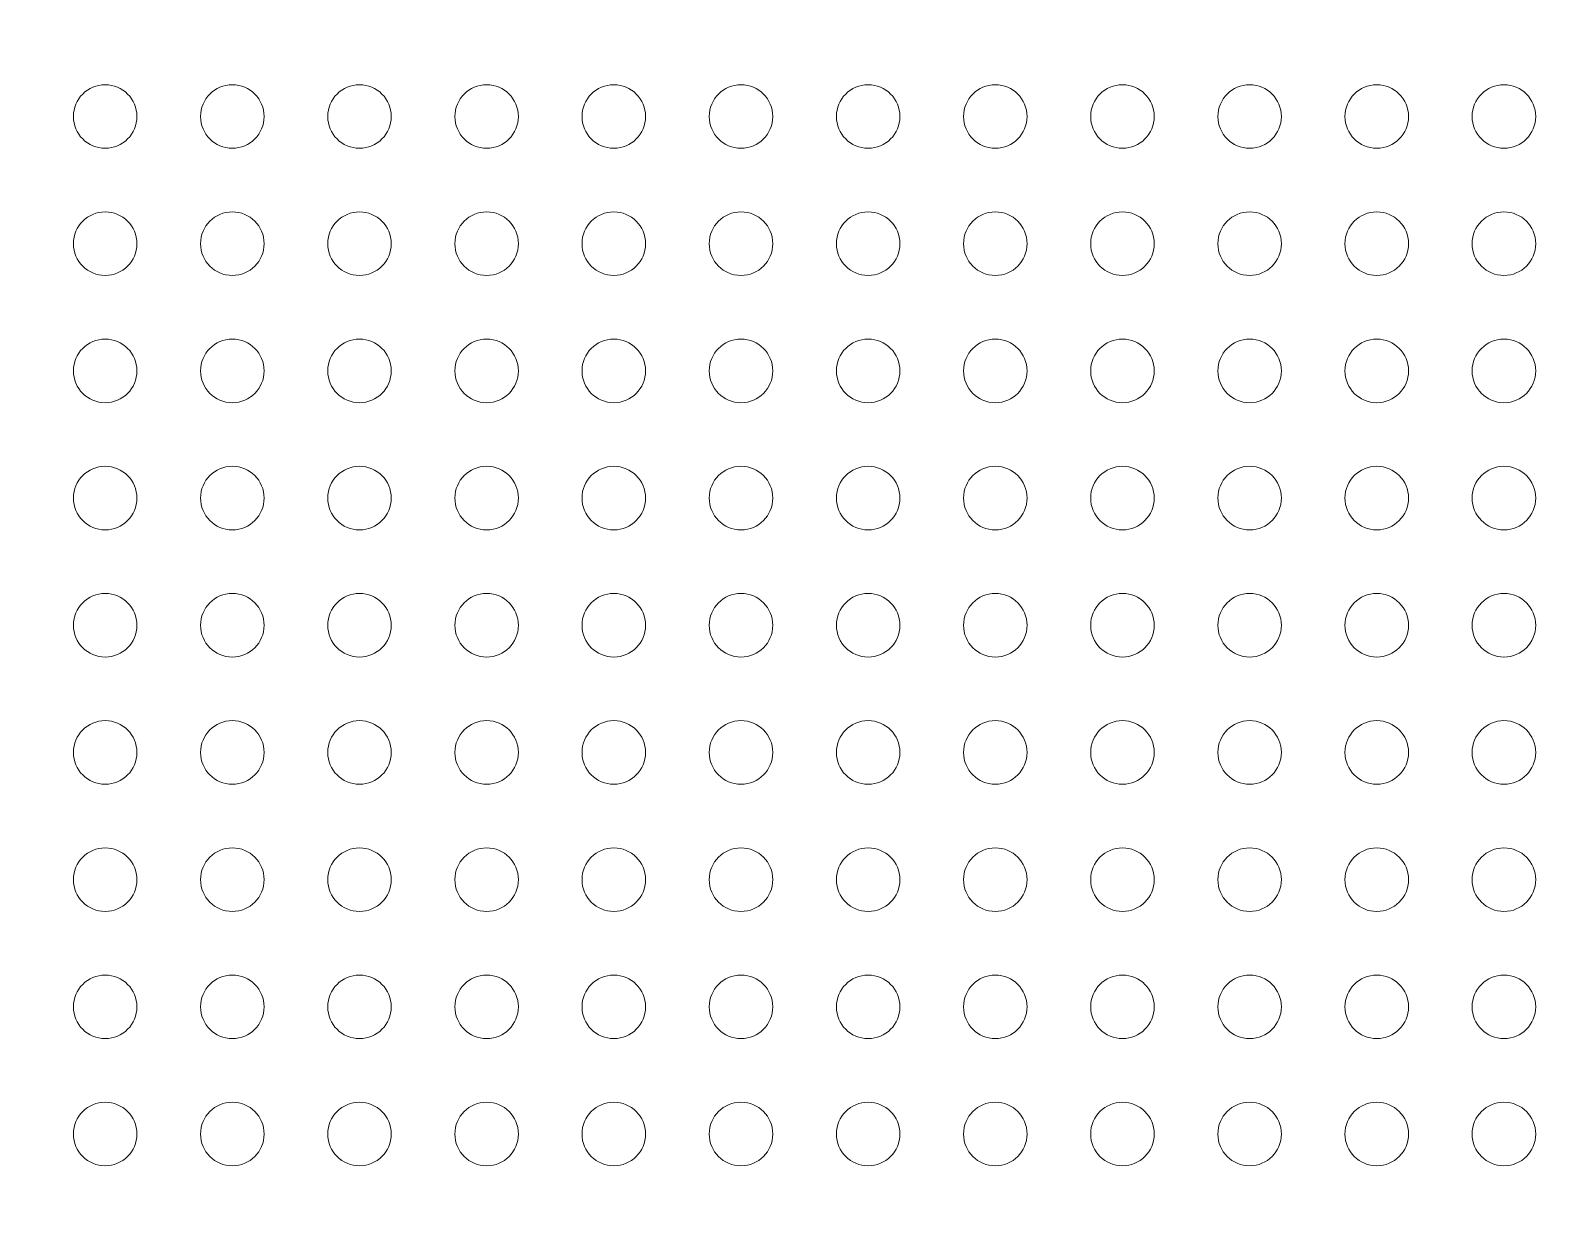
# Model space of a CAD drawing. Header units: millimetres. Extents: x -53.6 to 42.1, y -42.3 to 19.5.
# Drawn here: x -20.45 to -8.46, y -32.7 to -23.46 of the extents above; entities that cross this region are included whole.
import ezdxf

# ---------------------------------------------------------------- set-up
doc = ezdxf.new("R2010")
doc.units = ezdxf.units.MM
doc.header["$MEASUREMENT"] = 0
doc.layers.add('BG_OUTLINE', color=7, linetype='Continuous')
doc.layers.add('PIN_TOP', color=7, linetype='Continuous')

msp = doc.modelspace()

# ---------------------------------------------------------------- linework, layer by layer
at = {"layer": 'BG_OUTLINE', "color": 3, "lineweight": 9}
msp.add_open_spline([(-35.58, -42.2737), (-35.58, -42.2737), (-35.58, 2.7261), (-35.58, 2.7261), (-35.58, 2.7261), (-35.58, 2.7261), (19.4199, 2.7261), (19.4199, 2.7261), (19.4199, 2.7261), (19.4199, 2.7261), (19.4199, -42.2737), (19.4199, -42.2737), (19.4199, -42.2737), (19.4199, -42.2737), (-35.58, -42.2737), (-35.58, -42.2737)], degree=3, knots=[0, 0, 0, 0, 0.25, 0.25, 0.25, 0.25, 0.5, 0.5, 0.5, 0.5, 0.75, 0.75, 0.75, 0.75, 1, 1, 1, 1], dxfattribs=at)
at = {"layer": 'PIN_TOP', "lineweight": 9}
for points in [[(-19.6117, -24.1396), (-19.6117, -24.0015), (-19.7236, -23.8896), (-19.8616, -23.8896), (-19.8616, -23.8896), (-19.9997, -23.8896), (-20.1116, -24.0015), (-20.1116, -24.1395), (-20.1116, -24.1395), (-20.1116, -24.2776), (-19.9997, -24.3895), (-19.8617, -24.3895), (-19.8617, -24.3895), (-19.7236, -24.3895), (-19.6117, -24.2776), (-19.6117, -24.1396)], [(-18.6117, -24.1396), (-18.6117, -24.0015), (-18.7236, -23.8896), (-18.8616, -23.8896), (-18.8616, -23.8896), (-18.9997, -23.8896), (-19.1116, -24.0015), (-19.1116, -24.1395), (-19.1116, -24.1395), (-19.1116, -24.2776), (-18.9997, -24.3895), (-18.8617, -24.3895), (-18.8617, -24.3895), (-18.7236, -24.3895), (-18.6117, -24.2776), (-18.6117, -24.1396)], [(-17.6117, -24.1396), (-17.6117, -24.0015), (-17.7236, -23.8896), (-17.8616, -23.8896), (-17.8616, -23.8896), (-17.9997, -23.8896), (-18.1116, -24.0015), (-18.1116, -24.1395), (-18.1116, -24.1395), (-18.1116, -24.2776), (-17.9997, -24.3895), (-17.8617, -24.3895), (-17.8617, -24.3895), (-17.7236, -24.3895), (-17.6117, -24.2776), (-17.6117, -24.1396)], [(-16.6117, -24.1396), (-16.6117, -24.0015), (-16.7236, -23.8896), (-16.8616, -23.8896), (-16.8616, -23.8896), (-16.9997, -23.8896), (-17.1116, -24.0015), (-17.1116, -24.1395), (-17.1116, -24.1395), (-17.1116, -24.2776), (-16.9997, -24.3895), (-16.8617, -24.3895), (-16.8617, -24.3895), (-16.7236, -24.3895), (-16.6117, -24.2776), (-16.6117, -24.1396)], [(-15.6117, -24.1396), (-15.6117, -24.0015), (-15.7236, -23.8896), (-15.8616, -23.8896), (-15.8616, -23.8896), (-15.9997, -23.8896), (-16.1116, -24.0015), (-16.1116, -24.1395), (-16.1116, -24.1395), (-16.1116, -24.2776), (-15.9997, -24.3895), (-15.8617, -24.3895), (-15.8617, -24.3895), (-15.7236, -24.3895), (-15.6117, -24.2776), (-15.6117, -24.1396)], [(-14.6115, -24.1396), (-14.6115, -24.0015), (-14.7234, -23.8896), (-14.8614, -23.8896), (-14.8614, -23.8896), (-14.9995, -23.8896), (-15.1114, -24.0015), (-15.1114, -24.1395), (-15.1114, -24.1395), (-15.1114, -24.2776), (-14.9995, -24.3895), (-14.8615, -24.3895), (-14.8615, -24.3895), (-14.7234, -24.3895), (-14.6115, -24.2776), (-14.6115, -24.1396)], [(-13.6115, -24.1396), (-13.6115, -24.0015), (-13.7234, -23.8896), (-13.8614, -23.8896), (-13.8614, -23.8896), (-13.9995, -23.8896), (-14.1114, -24.0015), (-14.1114, -24.1395), (-14.1114, -24.1395), (-14.1114, -24.2776), (-13.9995, -24.3895), (-13.8615, -24.3895), (-13.8615, -24.3895), (-13.7234, -24.3895), (-13.6115, -24.2776), (-13.6115, -24.1396)], [(-12.6115, -24.1396), (-12.6115, -24.0015), (-12.7234, -23.8896), (-12.8614, -23.8896), (-12.8614, -23.8896), (-12.9995, -23.8896), (-13.1114, -24.0015), (-13.1114, -24.1395), (-13.1114, -24.1395), (-13.1114, -24.2776), (-12.9995, -24.3895), (-12.8615, -24.3895), (-12.8615, -24.3895), (-12.7234, -24.3895), (-12.6115, -24.2776), (-12.6115, -24.1396)], [(-11.6115, -24.1396), (-11.6115, -24.0015), (-11.7234, -23.8896), (-11.8614, -23.8896), (-11.8614, -23.8896), (-11.9995, -23.8896), (-12.1114, -24.0015), (-12.1114, -24.1395), (-12.1114, -24.1395), (-12.1114, -24.2776), (-11.9995, -24.3895), (-11.8615, -24.3895), (-11.8615, -24.3895), (-11.7234, -24.3895), (-11.6115, -24.2776), (-11.6115, -24.1396)], [(-10.6115, -24.1396), (-10.6115, -24.0015), (-10.7234, -23.8896), (-10.8614, -23.8896), (-10.8614, -23.8896), (-10.9995, -23.8896), (-11.1114, -24.0015), (-11.1114, -24.1395), (-11.1114, -24.1395), (-11.1114, -24.2776), (-10.9995, -24.3895), (-10.8615, -24.3895), (-10.8615, -24.3895), (-10.7234, -24.3895), (-10.6115, -24.2776), (-10.6115, -24.1396)], [(-9.6115, -24.1396), (-9.6115, -24.0015), (-9.7234, -23.8896), (-9.8614, -23.8896), (-9.8614, -23.8896), (-9.9995, -23.8896), (-10.1114, -24.0015), (-10.1114, -24.1395), (-10.1114, -24.1395), (-10.1114, -24.2776), (-9.9995, -24.3895), (-9.8615, -24.3895), (-9.8615, -24.3895), (-9.7234, -24.3895), (-9.6115, -24.2776), (-9.6115, -24.1396)], [(-8.6115, -24.1396), (-8.6115, -24.0015), (-8.7234, -23.8896), (-8.8614, -23.8896), (-8.8614, -23.8896), (-8.9995, -23.8896), (-9.1114, -24.0015), (-9.1114, -24.1395), (-9.1114, -24.1395), (-9.1114, -24.2776), (-8.9995, -24.3895), (-8.8615, -24.3895), (-8.8615, -24.3895), (-8.7234, -24.3895), (-8.6115, -24.2776), (-8.6115, -24.1396)], [(-19.6117, -25.1396), (-19.6117, -25.0015), (-19.7236, -24.8896), (-19.8616, -24.8896), (-19.8616, -24.8896), (-19.9997, -24.8896), (-20.1116, -25.0015), (-20.1116, -25.1395), (-20.1116, -25.1395), (-20.1116, -25.2776), (-19.9997, -25.3895), (-19.8617, -25.3895), (-19.8617, -25.3895), (-19.7236, -25.3895), (-19.6117, -25.2776), (-19.6117, -25.1396)], [(-18.6117, -25.1396), (-18.6117, -25.0015), (-18.7236, -24.8896), (-18.8616, -24.8896), (-18.8616, -24.8896), (-18.9997, -24.8896), (-19.1116, -25.0015), (-19.1116, -25.1395), (-19.1116, -25.1395), (-19.1116, -25.2776), (-18.9997, -25.3895), (-18.8617, -25.3895), (-18.8617, -25.3895), (-18.7236, -25.3895), (-18.6117, -25.2776), (-18.6117, -25.1396)], [(-17.6117, -25.1396), (-17.6117, -25.0015), (-17.7236, -24.8896), (-17.8616, -24.8896), (-17.8616, -24.8896), (-17.9997, -24.8896), (-18.1116, -25.0015), (-18.1116, -25.1395), (-18.1116, -25.1395), (-18.1116, -25.2776), (-17.9997, -25.3895), (-17.8617, -25.3895), (-17.8617, -25.3895), (-17.7236, -25.3895), (-17.6117, -25.2776), (-17.6117, -25.1396)], [(-16.6117, -25.1396), (-16.6117, -25.0015), (-16.7236, -24.8896), (-16.8616, -24.8896), (-16.8616, -24.8896), (-16.9997, -24.8896), (-17.1116, -25.0015), (-17.1116, -25.1395), (-17.1116, -25.1395), (-17.1116, -25.2776), (-16.9997, -25.3895), (-16.8617, -25.3895), (-16.8617, -25.3895), (-16.7236, -25.3895), (-16.6117, -25.2776), (-16.6117, -25.1396)], [(-15.6117, -25.1396), (-15.6117, -25.0015), (-15.7236, -24.8896), (-15.8616, -24.8896), (-15.8616, -24.8896), (-15.9997, -24.8896), (-16.1116, -25.0015), (-16.1116, -25.1395), (-16.1116, -25.1395), (-16.1116, -25.2776), (-15.9997, -25.3895), (-15.8617, -25.3895), (-15.8617, -25.3895), (-15.7236, -25.3895), (-15.6117, -25.2776), (-15.6117, -25.1396)], [(-14.6115, -25.1396), (-14.6115, -25.0015), (-14.7234, -24.8896), (-14.8614, -24.8896), (-14.8614, -24.8896), (-14.9995, -24.8896), (-15.1114, -25.0015), (-15.1114, -25.1395), (-15.1114, -25.1395), (-15.1114, -25.2776), (-14.9995, -25.3895), (-14.8615, -25.3895), (-14.8615, -25.3895), (-14.7234, -25.3895), (-14.6115, -25.2776), (-14.6115, -25.1396)], [(-13.6115, -25.1396), (-13.6115, -25.0015), (-13.7234, -24.8896), (-13.8614, -24.8896), (-13.8614, -24.8896), (-13.9995, -24.8896), (-14.1114, -25.0015), (-14.1114, -25.1395), (-14.1114, -25.1395), (-14.1114, -25.2776), (-13.9995, -25.3895), (-13.8615, -25.3895), (-13.8615, -25.3895), (-13.7234, -25.3895), (-13.6115, -25.2776), (-13.6115, -25.1396)], [(-12.6115, -25.1396), (-12.6115, -25.0015), (-12.7234, -24.8896), (-12.8614, -24.8896), (-12.8614, -24.8896), (-12.9995, -24.8896), (-13.1114, -25.0015), (-13.1114, -25.1395), (-13.1114, -25.1395), (-13.1114, -25.2776), (-12.9995, -25.3895), (-12.8615, -25.3895), (-12.8615, -25.3895), (-12.7234, -25.3895), (-12.6115, -25.2776), (-12.6115, -25.1396)], [(-11.6115, -25.1396), (-11.6115, -25.0015), (-11.7234, -24.8896), (-11.8614, -24.8896), (-11.8614, -24.8896), (-11.9995, -24.8896), (-12.1114, -25.0015), (-12.1114, -25.1395), (-12.1114, -25.1395), (-12.1114, -25.2776), (-11.9995, -25.3895), (-11.8615, -25.3895), (-11.8615, -25.3895), (-11.7234, -25.3895), (-11.6115, -25.2776), (-11.6115, -25.1396)], [(-10.6115, -25.1396), (-10.6115, -25.0015), (-10.7234, -24.8896), (-10.8614, -24.8896), (-10.8614, -24.8896), (-10.9995, -24.8896), (-11.1114, -25.0015), (-11.1114, -25.1395), (-11.1114, -25.1395), (-11.1114, -25.2776), (-10.9995, -25.3895), (-10.8615, -25.3895), (-10.8615, -25.3895), (-10.7234, -25.3895), (-10.6115, -25.2776), (-10.6115, -25.1396)], [(-9.6115, -25.1396), (-9.6115, -25.0015), (-9.7234, -24.8896), (-9.8614, -24.8896), (-9.8614, -24.8896), (-9.9995, -24.8896), (-10.1114, -25.0015), (-10.1114, -25.1395), (-10.1114, -25.1395), (-10.1114, -25.2776), (-9.9995, -25.3895), (-9.8615, -25.3895), (-9.8615, -25.3895), (-9.7234, -25.3895), (-9.6115, -25.2776), (-9.6115, -25.1396)], [(-8.6115, -25.1396), (-8.6115, -25.0015), (-8.7234, -24.8896), (-8.8614, -24.8896), (-8.8614, -24.8896), (-8.9995, -24.8896), (-9.1114, -25.0015), (-9.1114, -25.1395), (-9.1114, -25.1395), (-9.1114, -25.2776), (-8.9995, -25.3895), (-8.8615, -25.3895), (-8.8615, -25.3895), (-8.7234, -25.3895), (-8.6115, -25.2776), (-8.6115, -25.1396)], [(-19.6117, -26.1396), (-19.6117, -26.0015), (-19.7236, -25.8896), (-19.8616, -25.8896), (-19.8616, -25.8896), (-19.9997, -25.8896), (-20.1116, -26.0015), (-20.1116, -26.1395), (-20.1116, -26.1395), (-20.1116, -26.2776), (-19.9997, -26.3895), (-19.8617, -26.3895), (-19.8617, -26.3895), (-19.7236, -26.3895), (-19.6117, -26.2776), (-19.6117, -26.1396)], [(-18.6117, -26.1396), (-18.6117, -26.0015), (-18.7236, -25.8896), (-18.8616, -25.8896), (-18.8616, -25.8896), (-18.9997, -25.8896), (-19.1116, -26.0015), (-19.1116, -26.1395), (-19.1116, -26.1395), (-19.1116, -26.2776), (-18.9997, -26.3895), (-18.8617, -26.3895), (-18.8617, -26.3895), (-18.7236, -26.3895), (-18.6117, -26.2776), (-18.6117, -26.1396)], [(-17.6117, -26.1396), (-17.6117, -26.0015), (-17.7236, -25.8896), (-17.8616, -25.8896), (-17.8616, -25.8896), (-17.9997, -25.8896), (-18.1116, -26.0015), (-18.1116, -26.1395), (-18.1116, -26.1395), (-18.1116, -26.2776), (-17.9997, -26.3895), (-17.8617, -26.3895), (-17.8617, -26.3895), (-17.7236, -26.3895), (-17.6117, -26.2776), (-17.6117, -26.1396)], [(-16.6117, -26.1396), (-16.6117, -26.0015), (-16.7236, -25.8896), (-16.8616, -25.8896), (-16.8616, -25.8896), (-16.9997, -25.8896), (-17.1116, -26.0015), (-17.1116, -26.1395), (-17.1116, -26.1395), (-17.1116, -26.2776), (-16.9997, -26.3895), (-16.8617, -26.3895), (-16.8617, -26.3895), (-16.7236, -26.3895), (-16.6117, -26.2776), (-16.6117, -26.1396)], [(-15.6117, -26.1396), (-15.6117, -26.0015), (-15.7236, -25.8896), (-15.8616, -25.8896), (-15.8616, -25.8896), (-15.9997, -25.8896), (-16.1116, -26.0015), (-16.1116, -26.1395), (-16.1116, -26.1395), (-16.1116, -26.2776), (-15.9997, -26.3895), (-15.8617, -26.3895), (-15.8617, -26.3895), (-15.7236, -26.3895), (-15.6117, -26.2776), (-15.6117, -26.1396)], [(-14.6115, -26.1396), (-14.6115, -26.0015), (-14.7234, -25.8896), (-14.8614, -25.8896), (-14.8614, -25.8896), (-14.9995, -25.8896), (-15.1114, -26.0015), (-15.1114, -26.1395), (-15.1114, -26.1395), (-15.1114, -26.2776), (-14.9995, -26.3895), (-14.8615, -26.3895), (-14.8615, -26.3895), (-14.7234, -26.3895), (-14.6115, -26.2776), (-14.6115, -26.1396)], [(-13.6115, -26.1396), (-13.6115, -26.0015), (-13.7234, -25.8896), (-13.8614, -25.8896), (-13.8614, -25.8896), (-13.9995, -25.8896), (-14.1114, -26.0015), (-14.1114, -26.1395), (-14.1114, -26.1395), (-14.1114, -26.2776), (-13.9995, -26.3895), (-13.8615, -26.3895), (-13.8615, -26.3895), (-13.7234, -26.3895), (-13.6115, -26.2776), (-13.6115, -26.1396)], [(-12.6115, -26.1396), (-12.6115, -26.0015), (-12.7234, -25.8896), (-12.8614, -25.8896), (-12.8614, -25.8896), (-12.9995, -25.8896), (-13.1114, -26.0015), (-13.1114, -26.1395), (-13.1114, -26.1395), (-13.1114, -26.2776), (-12.9995, -26.3895), (-12.8615, -26.3895), (-12.8615, -26.3895), (-12.7234, -26.3895), (-12.6115, -26.2776), (-12.6115, -26.1396)], [(-11.6115, -26.1396), (-11.6115, -26.0015), (-11.7234, -25.8896), (-11.8614, -25.8896), (-11.8614, -25.8896), (-11.9995, -25.8896), (-12.1114, -26.0015), (-12.1114, -26.1395), (-12.1114, -26.1395), (-12.1114, -26.2776), (-11.9995, -26.3895), (-11.8615, -26.3895), (-11.8615, -26.3895), (-11.7234, -26.3895), (-11.6115, -26.2776), (-11.6115, -26.1396)], [(-10.6115, -26.1396), (-10.6115, -26.0015), (-10.7234, -25.8896), (-10.8614, -25.8896), (-10.8614, -25.8896), (-10.9995, -25.8896), (-11.1114, -26.0015), (-11.1114, -26.1395), (-11.1114, -26.1395), (-11.1114, -26.2776), (-10.9995, -26.3895), (-10.8615, -26.3895), (-10.8615, -26.3895), (-10.7234, -26.3895), (-10.6115, -26.2776), (-10.6115, -26.1396)], [(-9.6115, -26.1396), (-9.6115, -26.0015), (-9.7234, -25.8896), (-9.8614, -25.8896), (-9.8614, -25.8896), (-9.9995, -25.8896), (-10.1114, -26.0015), (-10.1114, -26.1395), (-10.1114, -26.1395), (-10.1114, -26.2776), (-9.9995, -26.3895), (-9.8615, -26.3895), (-9.8615, -26.3895), (-9.7234, -26.3895), (-9.6115, -26.2776), (-9.6115, -26.1396)], [(-8.6115, -26.1396), (-8.6115, -26.0015), (-8.7234, -25.8896), (-8.8614, -25.8896), (-8.8614, -25.8896), (-8.9995, -25.8896), (-9.1114, -26.0015), (-9.1114, -26.1395), (-9.1114, -26.1395), (-9.1114, -26.2776), (-8.9995, -26.3895), (-8.8615, -26.3895), (-8.8615, -26.3895), (-8.7234, -26.3895), (-8.6115, -26.2776), (-8.6115, -26.1396)], [(-19.6117, -27.1396), (-19.6117, -27.0015), (-19.7236, -26.8896), (-19.8616, -26.8896), (-19.8616, -26.8896), (-19.9997, -26.8896), (-20.1116, -27.0015), (-20.1116, -27.1395), (-20.1116, -27.1395), (-20.1116, -27.2776), (-19.9997, -27.3895), (-19.8617, -27.3895), (-19.8617, -27.3895), (-19.7236, -27.3895), (-19.6117, -27.2776), (-19.6117, -27.1396)], [(-18.6117, -27.1396), (-18.6117, -27.0015), (-18.7236, -26.8896), (-18.8616, -26.8896), (-18.8616, -26.8896), (-18.9997, -26.8896), (-19.1116, -27.0015), (-19.1116, -27.1395), (-19.1116, -27.1395), (-19.1116, -27.2776), (-18.9997, -27.3895), (-18.8617, -27.3895), (-18.8617, -27.3895), (-18.7236, -27.3895), (-18.6117, -27.2776), (-18.6117, -27.1396)], [(-17.6117, -27.1396), (-17.6117, -27.0015), (-17.7236, -26.8896), (-17.8616, -26.8896), (-17.8616, -26.8896), (-17.9997, -26.8896), (-18.1116, -27.0015), (-18.1116, -27.1395), (-18.1116, -27.1395), (-18.1116, -27.2776), (-17.9997, -27.3895), (-17.8617, -27.3895), (-17.8617, -27.3895), (-17.7236, -27.3895), (-17.6117, -27.2776), (-17.6117, -27.1396)], [(-16.6117, -27.1396), (-16.6117, -27.0015), (-16.7236, -26.8896), (-16.8616, -26.8896), (-16.8616, -26.8896), (-16.9997, -26.8896), (-17.1116, -27.0015), (-17.1116, -27.1395), (-17.1116, -27.1395), (-17.1116, -27.2776), (-16.9997, -27.3895), (-16.8617, -27.3895), (-16.8617, -27.3895), (-16.7236, -27.3895), (-16.6117, -27.2776), (-16.6117, -27.1396)], [(-15.6117, -27.1396), (-15.6117, -27.0015), (-15.7236, -26.8896), (-15.8616, -26.8896), (-15.8616, -26.8896), (-15.9997, -26.8896), (-16.1116, -27.0015), (-16.1116, -27.1395), (-16.1116, -27.1395), (-16.1116, -27.2776), (-15.9997, -27.3895), (-15.8617, -27.3895), (-15.8617, -27.3895), (-15.7236, -27.3895), (-15.6117, -27.2776), (-15.6117, -27.1396)], [(-14.6115, -27.1396), (-14.6115, -27.0015), (-14.7234, -26.8896), (-14.8614, -26.8896), (-14.8614, -26.8896), (-14.9995, -26.8896), (-15.1114, -27.0015), (-15.1114, -27.1395), (-15.1114, -27.1395), (-15.1114, -27.2776), (-14.9995, -27.3895), (-14.8615, -27.3895), (-14.8615, -27.3895), (-14.7234, -27.3895), (-14.6115, -27.2776), (-14.6115, -27.1396)], [(-13.6115, -27.1396), (-13.6115, -27.0015), (-13.7234, -26.8896), (-13.8614, -26.8896), (-13.8614, -26.8896), (-13.9995, -26.8896), (-14.1114, -27.0015), (-14.1114, -27.1395), (-14.1114, -27.1395), (-14.1114, -27.2776), (-13.9995, -27.3895), (-13.8615, -27.3895), (-13.8615, -27.3895), (-13.7234, -27.3895), (-13.6115, -27.2776), (-13.6115, -27.1396)], [(-12.6115, -27.1396), (-12.6115, -27.0015), (-12.7234, -26.8896), (-12.8614, -26.8896), (-12.8614, -26.8896), (-12.9995, -26.8896), (-13.1114, -27.0015), (-13.1114, -27.1395), (-13.1114, -27.1395), (-13.1114, -27.2776), (-12.9995, -27.3895), (-12.8615, -27.3895), (-12.8615, -27.3895), (-12.7234, -27.3895), (-12.6115, -27.2776), (-12.6115, -27.1396)], [(-11.6115, -27.1396), (-11.6115, -27.0015), (-11.7234, -26.8896), (-11.8614, -26.8896), (-11.8614, -26.8896), (-11.9995, -26.8896), (-12.1114, -27.0015), (-12.1114, -27.1395), (-12.1114, -27.1395), (-12.1114, -27.2776), (-11.9995, -27.3895), (-11.8615, -27.3895), (-11.8615, -27.3895), (-11.7234, -27.3895), (-11.6115, -27.2776), (-11.6115, -27.1396)], [(-10.6115, -27.1396), (-10.6115, -27.0015), (-10.7234, -26.8896), (-10.8614, -26.8896), (-10.8614, -26.8896), (-10.9995, -26.8896), (-11.1114, -27.0015), (-11.1114, -27.1395), (-11.1114, -27.1395), (-11.1114, -27.2776), (-10.9995, -27.3895), (-10.8615, -27.3895), (-10.8615, -27.3895), (-10.7234, -27.3895), (-10.6115, -27.2776), (-10.6115, -27.1396)], [(-9.6115, -27.1396), (-9.6115, -27.0015), (-9.7234, -26.8896), (-9.8614, -26.8896), (-9.8614, -26.8896), (-9.9995, -26.8896), (-10.1114, -27.0015), (-10.1114, -27.1395), (-10.1114, -27.1395), (-10.1114, -27.2776), (-9.9995, -27.3895), (-9.8615, -27.3895), (-9.8615, -27.3895), (-9.7234, -27.3895), (-9.6115, -27.2776), (-9.6115, -27.1396)], [(-8.6115, -27.1396), (-8.6115, -27.0015), (-8.7234, -26.8896), (-8.8614, -26.8896), (-8.8614, -26.8896), (-8.9995, -26.8896), (-9.1114, -27.0015), (-9.1114, -27.1395), (-9.1114, -27.1395), (-9.1114, -27.2776), (-8.9995, -27.3895), (-8.8615, -27.3895), (-8.8615, -27.3895), (-8.7234, -27.3895), (-8.6115, -27.2776), (-8.6115, -27.1396)], [(-19.6117, -28.1396), (-19.6117, -28.0015), (-19.7236, -27.8896), (-19.8616, -27.8896), (-19.8616, -27.8896), (-19.9997, -27.8896), (-20.1116, -28.0015), (-20.1116, -28.1395), (-20.1116, -28.1395), (-20.1116, -28.2776), (-19.9997, -28.3895), (-19.8617, -28.3895), (-19.8617, -28.3895), (-19.7236, -28.3895), (-19.6117, -28.2776), (-19.6117, -28.1396)], [(-18.6117, -28.1396), (-18.6117, -28.0015), (-18.7236, -27.8896), (-18.8616, -27.8896), (-18.8616, -27.8896), (-18.9997, -27.8896), (-19.1116, -28.0015), (-19.1116, -28.1395), (-19.1116, -28.1395), (-19.1116, -28.2776), (-18.9997, -28.3895), (-18.8617, -28.3895), (-18.8617, -28.3895), (-18.7236, -28.3895), (-18.6117, -28.2776), (-18.6117, -28.1396)], [(-17.6117, -28.1396), (-17.6117, -28.0015), (-17.7236, -27.8896), (-17.8616, -27.8896), (-17.8616, -27.8896), (-17.9997, -27.8896), (-18.1116, -28.0015), (-18.1116, -28.1395), (-18.1116, -28.1395), (-18.1116, -28.2776), (-17.9997, -28.3895), (-17.8617, -28.3895), (-17.8617, -28.3895), (-17.7236, -28.3895), (-17.6117, -28.2776), (-17.6117, -28.1396)], [(-16.6117, -28.1396), (-16.6117, -28.0015), (-16.7236, -27.8896), (-16.8616, -27.8896), (-16.8616, -27.8896), (-16.9997, -27.8896), (-17.1116, -28.0015), (-17.1116, -28.1395), (-17.1116, -28.1395), (-17.1116, -28.2776), (-16.9997, -28.3895), (-16.8617, -28.3895), (-16.8617, -28.3895), (-16.7236, -28.3895), (-16.6117, -28.2776), (-16.6117, -28.1396)], [(-15.6117, -28.1396), (-15.6117, -28.0015), (-15.7236, -27.8896), (-15.8616, -27.8896), (-15.8616, -27.8896), (-15.9997, -27.8896), (-16.1116, -28.0015), (-16.1116, -28.1395), (-16.1116, -28.1395), (-16.1116, -28.2776), (-15.9997, -28.3895), (-15.8617, -28.3895), (-15.8617, -28.3895), (-15.7236, -28.3895), (-15.6117, -28.2776), (-15.6117, -28.1396)], [(-14.6115, -28.1396), (-14.6115, -28.0015), (-14.7234, -27.8896), (-14.8614, -27.8896), (-14.8614, -27.8896), (-14.9995, -27.8896), (-15.1114, -28.0015), (-15.1114, -28.1395), (-15.1114, -28.1395), (-15.1114, -28.2776), (-14.9995, -28.3895), (-14.8615, -28.3895), (-14.8615, -28.3895), (-14.7234, -28.3895), (-14.6115, -28.2776), (-14.6115, -28.1396)], [(-13.6115, -28.1396), (-13.6115, -28.0015), (-13.7234, -27.8896), (-13.8614, -27.8896), (-13.8614, -27.8896), (-13.9995, -27.8896), (-14.1114, -28.0015), (-14.1114, -28.1395), (-14.1114, -28.1395), (-14.1114, -28.2776), (-13.9995, -28.3895), (-13.8615, -28.3895), (-13.8615, -28.3895), (-13.7234, -28.3895), (-13.6115, -28.2776), (-13.6115, -28.1396)], [(-12.6115, -28.1396), (-12.6115, -28.0015), (-12.7234, -27.8896), (-12.8614, -27.8896), (-12.8614, -27.8896), (-12.9995, -27.8896), (-13.1114, -28.0015), (-13.1114, -28.1395), (-13.1114, -28.1395), (-13.1114, -28.2776), (-12.9995, -28.3895), (-12.8615, -28.3895), (-12.8615, -28.3895), (-12.7234, -28.3895), (-12.6115, -28.2776), (-12.6115, -28.1396)], [(-11.6115, -28.1396), (-11.6115, -28.0015), (-11.7234, -27.8896), (-11.8614, -27.8896), (-11.8614, -27.8896), (-11.9995, -27.8896), (-12.1114, -28.0015), (-12.1114, -28.1395), (-12.1114, -28.1395), (-12.1114, -28.2776), (-11.9995, -28.3895), (-11.8615, -28.3895), (-11.8615, -28.3895), (-11.7234, -28.3895), (-11.6115, -28.2776), (-11.6115, -28.1396)], [(-10.6115, -28.1396), (-10.6115, -28.0015), (-10.7234, -27.8896), (-10.8614, -27.8896), (-10.8614, -27.8896), (-10.9995, -27.8896), (-11.1114, -28.0015), (-11.1114, -28.1395), (-11.1114, -28.1395), (-11.1114, -28.2776), (-10.9995, -28.3895), (-10.8615, -28.3895), (-10.8615, -28.3895), (-10.7234, -28.3895), (-10.6115, -28.2776), (-10.6115, -28.1396)], [(-9.6115, -28.1396), (-9.6115, -28.0015), (-9.7234, -27.8896), (-9.8614, -27.8896), (-9.8614, -27.8896), (-9.9995, -27.8896), (-10.1114, -28.0015), (-10.1114, -28.1395), (-10.1114, -28.1395), (-10.1114, -28.2776), (-9.9995, -28.3895), (-9.8615, -28.3895), (-9.8615, -28.3895), (-9.7234, -28.3895), (-9.6115, -28.2776), (-9.6115, -28.1396)], [(-8.6115, -28.1396), (-8.6115, -28.0015), (-8.7234, -27.8896), (-8.8614, -27.8896), (-8.8614, -27.8896), (-8.9995, -27.8896), (-9.1114, -28.0015), (-9.1114, -28.1395), (-9.1114, -28.1395), (-9.1114, -28.2776), (-8.9995, -28.3895), (-8.8615, -28.3895), (-8.8615, -28.3895), (-8.7234, -28.3895), (-8.6115, -28.2776), (-8.6115, -28.1396)], [(-19.6117, -29.1396), (-19.6117, -29.0015), (-19.7236, -28.8896), (-19.8616, -28.8896), (-19.8616, -28.8896), (-19.9997, -28.8896), (-20.1116, -29.0015), (-20.1116, -29.1395), (-20.1116, -29.1395), (-20.1116, -29.2776), (-19.9997, -29.3895), (-19.8617, -29.3895), (-19.8617, -29.3895), (-19.7236, -29.3895), (-19.6117, -29.2776), (-19.6117, -29.1396)], [(-18.6117, -29.1396), (-18.6117, -29.0015), (-18.7236, -28.8896), (-18.8616, -28.8896), (-18.8616, -28.8896), (-18.9997, -28.8896), (-19.1116, -29.0015), (-19.1116, -29.1395), (-19.1116, -29.1395), (-19.1116, -29.2776), (-18.9997, -29.3895), (-18.8617, -29.3895), (-18.8617, -29.3895), (-18.7236, -29.3895), (-18.6117, -29.2776), (-18.6117, -29.1396)], [(-17.6117, -29.1396), (-17.6117, -29.0015), (-17.7236, -28.8896), (-17.8616, -28.8896), (-17.8616, -28.8896), (-17.9997, -28.8896), (-18.1116, -29.0015), (-18.1116, -29.1395), (-18.1116, -29.1395), (-18.1116, -29.2776), (-17.9997, -29.3895), (-17.8617, -29.3895), (-17.8617, -29.3895), (-17.7236, -29.3895), (-17.6117, -29.2776), (-17.6117, -29.1396)], [(-16.6117, -29.1396), (-16.6117, -29.0015), (-16.7236, -28.8896), (-16.8616, -28.8896), (-16.8616, -28.8896), (-16.9997, -28.8896), (-17.1116, -29.0015), (-17.1116, -29.1395), (-17.1116, -29.1395), (-17.1116, -29.2776), (-16.9997, -29.3895), (-16.8617, -29.3895), (-16.8617, -29.3895), (-16.7236, -29.3895), (-16.6117, -29.2776), (-16.6117, -29.1396)], [(-15.6117, -29.1396), (-15.6117, -29.0015), (-15.7236, -28.8896), (-15.8616, -28.8896), (-15.8616, -28.8896), (-15.9997, -28.8896), (-16.1116, -29.0015), (-16.1116, -29.1395), (-16.1116, -29.1395), (-16.1116, -29.2776), (-15.9997, -29.3895), (-15.8617, -29.3895), (-15.8617, -29.3895), (-15.7236, -29.3895), (-15.6117, -29.2776), (-15.6117, -29.1396)], [(-14.6115, -29.1396), (-14.6115, -29.0015), (-14.7234, -28.8896), (-14.8614, -28.8896), (-14.8614, -28.8896), (-14.9995, -28.8896), (-15.1114, -29.0015), (-15.1114, -29.1395), (-15.1114, -29.1395), (-15.1114, -29.2776), (-14.9995, -29.3895), (-14.8615, -29.3895), (-14.8615, -29.3895), (-14.7234, -29.3895), (-14.6115, -29.2776), (-14.6115, -29.1396)], [(-13.6115, -29.1396), (-13.6115, -29.0015), (-13.7234, -28.8896), (-13.8614, -28.8896), (-13.8614, -28.8896), (-13.9995, -28.8896), (-14.1114, -29.0015), (-14.1114, -29.1395), (-14.1114, -29.1395), (-14.1114, -29.2776), (-13.9995, -29.3895), (-13.8615, -29.3895), (-13.8615, -29.3895), (-13.7234, -29.3895), (-13.6115, -29.2776), (-13.6115, -29.1396)], [(-12.6115, -29.1396), (-12.6115, -29.0015), (-12.7234, -28.8896), (-12.8614, -28.8896), (-12.8614, -28.8896), (-12.9995, -28.8896), (-13.1114, -29.0015), (-13.1114, -29.1395), (-13.1114, -29.1395), (-13.1114, -29.2776), (-12.9995, -29.3895), (-12.8615, -29.3895), (-12.8615, -29.3895), (-12.7234, -29.3895), (-12.6115, -29.2776), (-12.6115, -29.1396)], [(-11.6115, -29.1396), (-11.6115, -29.0015), (-11.7234, -28.8896), (-11.8614, -28.8896), (-11.8614, -28.8896), (-11.9995, -28.8896), (-12.1114, -29.0015), (-12.1114, -29.1395), (-12.1114, -29.1395), (-12.1114, -29.2776), (-11.9995, -29.3895), (-11.8615, -29.3895), (-11.8615, -29.3895), (-11.7234, -29.3895), (-11.6115, -29.2776), (-11.6115, -29.1396)], [(-10.6115, -29.1396), (-10.6115, -29.0015), (-10.7234, -28.8896), (-10.8614, -28.8896), (-10.8614, -28.8896), (-10.9995, -28.8896), (-11.1114, -29.0015), (-11.1114, -29.1395), (-11.1114, -29.1395), (-11.1114, -29.2776), (-10.9995, -29.3895), (-10.8615, -29.3895), (-10.8615, -29.3895), (-10.7234, -29.3895), (-10.6115, -29.2776), (-10.6115, -29.1396)], [(-9.6115, -29.1396), (-9.6115, -29.0015), (-9.7234, -28.8896), (-9.8614, -28.8896), (-9.8614, -28.8896), (-9.9995, -28.8896), (-10.1114, -29.0015), (-10.1114, -29.1395), (-10.1114, -29.1395), (-10.1114, -29.2776), (-9.9995, -29.3895), (-9.8615, -29.3895), (-9.8615, -29.3895), (-9.7234, -29.3895), (-9.6115, -29.2776), (-9.6115, -29.1396)], [(-8.6115, -29.1396), (-8.6115, -29.0015), (-8.7234, -28.8896), (-8.8614, -28.8896), (-8.8614, -28.8896), (-8.9995, -28.8896), (-9.1114, -29.0015), (-9.1114, -29.1395), (-9.1114, -29.1395), (-9.1114, -29.2776), (-8.9995, -29.3895), (-8.8615, -29.3895), (-8.8615, -29.3895), (-8.7234, -29.3895), (-8.6115, -29.2776), (-8.6115, -29.1396)], [(-19.6117, -30.1396), (-19.6117, -30.0015), (-19.7236, -29.8896), (-19.8616, -29.8896), (-19.8616, -29.8896), (-19.9997, -29.8896), (-20.1116, -30.0015), (-20.1116, -30.1395), (-20.1116, -30.1395), (-20.1116, -30.2776), (-19.9997, -30.3895), (-19.8617, -30.3895), (-19.8617, -30.3895), (-19.7236, -30.3895), (-19.6117, -30.2776), (-19.6117, -30.1396)], [(-18.6117, -30.1396), (-18.6117, -30.0015), (-18.7236, -29.8896), (-18.8616, -29.8896), (-18.8616, -29.8896), (-18.9997, -29.8896), (-19.1116, -30.0015), (-19.1116, -30.1395), (-19.1116, -30.1395), (-19.1116, -30.2776), (-18.9997, -30.3895), (-18.8617, -30.3895), (-18.8617, -30.3895), (-18.7236, -30.3895), (-18.6117, -30.2776), (-18.6117, -30.1396)], [(-17.6117, -30.1396), (-17.6117, -30.0015), (-17.7236, -29.8896), (-17.8616, -29.8896), (-17.8616, -29.8896), (-17.9997, -29.8896), (-18.1116, -30.0015), (-18.1116, -30.1395), (-18.1116, -30.1395), (-18.1116, -30.2776), (-17.9997, -30.3895), (-17.8617, -30.3895), (-17.8617, -30.3895), (-17.7236, -30.3895), (-17.6117, -30.2776), (-17.6117, -30.1396)], [(-16.6117, -30.1396), (-16.6117, -30.0015), (-16.7236, -29.8896), (-16.8616, -29.8896), (-16.8616, -29.8896), (-16.9997, -29.8896), (-17.1116, -30.0015), (-17.1116, -30.1395), (-17.1116, -30.1395), (-17.1116, -30.2776), (-16.9997, -30.3895), (-16.8617, -30.3895), (-16.8617, -30.3895), (-16.7236, -30.3895), (-16.6117, -30.2776), (-16.6117, -30.1396)], [(-15.6117, -30.1396), (-15.6117, -30.0015), (-15.7236, -29.8896), (-15.8616, -29.8896), (-15.8616, -29.8896), (-15.9997, -29.8896), (-16.1116, -30.0015), (-16.1116, -30.1395), (-16.1116, -30.1395), (-16.1116, -30.2776), (-15.9997, -30.3895), (-15.8617, -30.3895), (-15.8617, -30.3895), (-15.7236, -30.3895), (-15.6117, -30.2776), (-15.6117, -30.1396)], [(-14.6115, -30.1396), (-14.6115, -30.0015), (-14.7234, -29.8896), (-14.8614, -29.8896), (-14.8614, -29.8896), (-14.9995, -29.8896), (-15.1114, -30.0015), (-15.1114, -30.1395), (-15.1114, -30.1395), (-15.1114, -30.2776), (-14.9995, -30.3895), (-14.8615, -30.3895), (-14.8615, -30.3895), (-14.7234, -30.3895), (-14.6115, -30.2776), (-14.6115, -30.1396)], [(-13.6115, -30.1396), (-13.6115, -30.0015), (-13.7234, -29.8896), (-13.8614, -29.8896), (-13.8614, -29.8896), (-13.9995, -29.8896), (-14.1114, -30.0015), (-14.1114, -30.1395), (-14.1114, -30.1395), (-14.1114, -30.2776), (-13.9995, -30.3895), (-13.8615, -30.3895), (-13.8615, -30.3895), (-13.7234, -30.3895), (-13.6115, -30.2776), (-13.6115, -30.1396)], [(-12.6115, -30.1396), (-12.6115, -30.0015), (-12.7234, -29.8896), (-12.8614, -29.8896), (-12.8614, -29.8896), (-12.9995, -29.8896), (-13.1114, -30.0015), (-13.1114, -30.1395), (-13.1114, -30.1395), (-13.1114, -30.2776), (-12.9995, -30.3895), (-12.8615, -30.3895), (-12.8615, -30.3895), (-12.7234, -30.3895), (-12.6115, -30.2776), (-12.6115, -30.1396)], [(-11.6115, -30.1396), (-11.6115, -30.0015), (-11.7234, -29.8896), (-11.8614, -29.8896), (-11.8614, -29.8896), (-11.9995, -29.8896), (-12.1114, -30.0015), (-12.1114, -30.1395), (-12.1114, -30.1395), (-12.1114, -30.2776), (-11.9995, -30.3895), (-11.8615, -30.3895), (-11.8615, -30.3895), (-11.7234, -30.3895), (-11.6115, -30.2776), (-11.6115, -30.1396)], [(-10.6115, -30.1396), (-10.6115, -30.0015), (-10.7234, -29.8896), (-10.8614, -29.8896), (-10.8614, -29.8896), (-10.9995, -29.8896), (-11.1114, -30.0015), (-11.1114, -30.1395), (-11.1114, -30.1395), (-11.1114, -30.2776), (-10.9995, -30.3895), (-10.8615, -30.3895), (-10.8615, -30.3895), (-10.7234, -30.3895), (-10.6115, -30.2776), (-10.6115, -30.1396)], [(-9.6115, -30.1396), (-9.6115, -30.0015), (-9.7234, -29.8896), (-9.8614, -29.8896), (-9.8614, -29.8896), (-9.9995, -29.8896), (-10.1114, -30.0015), (-10.1114, -30.1395), (-10.1114, -30.1395), (-10.1114, -30.2776), (-9.9995, -30.3895), (-9.8615, -30.3895), (-9.8615, -30.3895), (-9.7234, -30.3895), (-9.6115, -30.2776), (-9.6115, -30.1396)], [(-8.6115, -30.1396), (-8.6115, -30.0015), (-8.7234, -29.8896), (-8.8614, -29.8896), (-8.8614, -29.8896), (-8.9995, -29.8896), (-9.1114, -30.0015), (-9.1114, -30.1395), (-9.1114, -30.1395), (-9.1114, -30.2776), (-8.9995, -30.3895), (-8.8615, -30.3895), (-8.8615, -30.3895), (-8.7234, -30.3895), (-8.6115, -30.2776), (-8.6115, -30.1396)], [(-19.6117, -31.1396), (-19.6117, -31.0015), (-19.7236, -30.8896), (-19.8616, -30.8896), (-19.8616, -30.8896), (-19.9997, -30.8896), (-20.1116, -31.0015), (-20.1116, -31.1395), (-20.1116, -31.1395), (-20.1116, -31.2776), (-19.9997, -31.3895), (-19.8617, -31.3895), (-19.8617, -31.3895), (-19.7236, -31.3895), (-19.6117, -31.2776), (-19.6117, -31.1396)], [(-18.6117, -31.1396), (-18.6117, -31.0015), (-18.7236, -30.8896), (-18.8616, -30.8896), (-18.8616, -30.8896), (-18.9997, -30.8896), (-19.1116, -31.0015), (-19.1116, -31.1395), (-19.1116, -31.1395), (-19.1116, -31.2776), (-18.9997, -31.3895), (-18.8617, -31.3895), (-18.8617, -31.3895), (-18.7236, -31.3895), (-18.6117, -31.2776), (-18.6117, -31.1396)], [(-17.6117, -31.1396), (-17.6117, -31.0015), (-17.7236, -30.8896), (-17.8616, -30.8896), (-17.8616, -30.8896), (-17.9997, -30.8896), (-18.1116, -31.0015), (-18.1116, -31.1395), (-18.1116, -31.1395), (-18.1116, -31.2776), (-17.9997, -31.3895), (-17.8617, -31.3895), (-17.8617, -31.3895), (-17.7236, -31.3895), (-17.6117, -31.2776), (-17.6117, -31.1396)], [(-16.6117, -31.1396), (-16.6117, -31.0015), (-16.7236, -30.8896), (-16.8616, -30.8896), (-16.8616, -30.8896), (-16.9997, -30.8896), (-17.1116, -31.0015), (-17.1116, -31.1395), (-17.1116, -31.1395), (-17.1116, -31.2776), (-16.9997, -31.3895), (-16.8617, -31.3895), (-16.8617, -31.3895), (-16.7236, -31.3895), (-16.6117, -31.2776), (-16.6117, -31.1396)], [(-15.6117, -31.1396), (-15.6117, -31.0015), (-15.7236, -30.8896), (-15.8616, -30.8896), (-15.8616, -30.8896), (-15.9997, -30.8896), (-16.1116, -31.0015), (-16.1116, -31.1395), (-16.1116, -31.1395), (-16.1116, -31.2776), (-15.9997, -31.3895), (-15.8617, -31.3895), (-15.8617, -31.3895), (-15.7236, -31.3895), (-15.6117, -31.2776), (-15.6117, -31.1396)], [(-14.6115, -31.1396), (-14.6115, -31.0015), (-14.7234, -30.8896), (-14.8614, -30.8896), (-14.8614, -30.8896), (-14.9995, -30.8896), (-15.1114, -31.0015), (-15.1114, -31.1395), (-15.1114, -31.1395), (-15.1114, -31.2776), (-14.9995, -31.3895), (-14.8615, -31.3895), (-14.8615, -31.3895), (-14.7234, -31.3895), (-14.6115, -31.2776), (-14.6115, -31.1396)], [(-13.6115, -31.1396), (-13.6115, -31.0015), (-13.7234, -30.8896), (-13.8614, -30.8896), (-13.8614, -30.8896), (-13.9995, -30.8896), (-14.1114, -31.0015), (-14.1114, -31.1395), (-14.1114, -31.1395), (-14.1114, -31.2776), (-13.9995, -31.3895), (-13.8615, -31.3895), (-13.8615, -31.3895), (-13.7234, -31.3895), (-13.6115, -31.2776), (-13.6115, -31.1396)], [(-12.6115, -31.1396), (-12.6115, -31.0015), (-12.7234, -30.8896), (-12.8614, -30.8896), (-12.8614, -30.8896), (-12.9995, -30.8896), (-13.1114, -31.0015), (-13.1114, -31.1395), (-13.1114, -31.1395), (-13.1114, -31.2776), (-12.9995, -31.3895), (-12.8615, -31.3895), (-12.8615, -31.3895), (-12.7234, -31.3895), (-12.6115, -31.2776), (-12.6115, -31.1396)], [(-11.6115, -31.1396), (-11.6115, -31.0015), (-11.7234, -30.8896), (-11.8614, -30.8896), (-11.8614, -30.8896), (-11.9995, -30.8896), (-12.1114, -31.0015), (-12.1114, -31.1395), (-12.1114, -31.1395), (-12.1114, -31.2776), (-11.9995, -31.3895), (-11.8615, -31.3895), (-11.8615, -31.3895), (-11.7234, -31.3895), (-11.6115, -31.2776), (-11.6115, -31.1396)], [(-10.6115, -31.1396), (-10.6115, -31.0015), (-10.7234, -30.8896), (-10.8614, -30.8896), (-10.8614, -30.8896), (-10.9995, -30.8896), (-11.1114, -31.0015), (-11.1114, -31.1395), (-11.1114, -31.1395), (-11.1114, -31.2776), (-10.9995, -31.3895), (-10.8615, -31.3895), (-10.8615, -31.3895), (-10.7234, -31.3895), (-10.6115, -31.2776), (-10.6115, -31.1396)], [(-9.6115, -31.1396), (-9.6115, -31.0015), (-9.7234, -30.8896), (-9.8614, -30.8896), (-9.8614, -30.8896), (-9.9995, -30.8896), (-10.1114, -31.0015), (-10.1114, -31.1395), (-10.1114, -31.1395), (-10.1114, -31.2776), (-9.9995, -31.3895), (-9.8615, -31.3895), (-9.8615, -31.3895), (-9.7234, -31.3895), (-9.6115, -31.2776), (-9.6115, -31.1396)], [(-8.6115, -31.1396), (-8.6115, -31.0015), (-8.7234, -30.8896), (-8.8614, -30.8896), (-8.8614, -30.8896), (-8.9995, -30.8896), (-9.1114, -31.0015), (-9.1114, -31.1395), (-9.1114, -31.1395), (-9.1114, -31.2776), (-8.9995, -31.3895), (-8.8615, -31.3895), (-8.8615, -31.3895), (-8.7234, -31.3895), (-8.6115, -31.2776), (-8.6115, -31.1396)], [(-19.6117, -32.1396), (-19.6117, -32.0015), (-19.7236, -31.8896), (-19.8616, -31.8896), (-19.8616, -31.8896), (-19.9997, -31.8896), (-20.1116, -32.0015), (-20.1116, -32.1395), (-20.1116, -32.1395), (-20.1116, -32.2776), (-19.9997, -32.3895), (-19.8617, -32.3895), (-19.8617, -32.3895), (-19.7236, -32.3895), (-19.6117, -32.2776), (-19.6117, -32.1396)], [(-18.6117, -32.1396), (-18.6117, -32.0015), (-18.7236, -31.8896), (-18.8616, -31.8896), (-18.8616, -31.8896), (-18.9997, -31.8896), (-19.1116, -32.0015), (-19.1116, -32.1395), (-19.1116, -32.1395), (-19.1116, -32.2776), (-18.9997, -32.3895), (-18.8617, -32.3895), (-18.8617, -32.3895), (-18.7236, -32.3895), (-18.6117, -32.2776), (-18.6117, -32.1396)], [(-17.6117, -32.1396), (-17.6117, -32.0015), (-17.7236, -31.8896), (-17.8616, -31.8896), (-17.8616, -31.8896), (-17.9997, -31.8896), (-18.1116, -32.0015), (-18.1116, -32.1395), (-18.1116, -32.1395), (-18.1116, -32.2776), (-17.9997, -32.3895), (-17.8617, -32.3895), (-17.8617, -32.3895), (-17.7236, -32.3895), (-17.6117, -32.2776), (-17.6117, -32.1396)], [(-16.6117, -32.1396), (-16.6117, -32.0015), (-16.7236, -31.8896), (-16.8616, -31.8896), (-16.8616, -31.8896), (-16.9997, -31.8896), (-17.1116, -32.0015), (-17.1116, -32.1395), (-17.1116, -32.1395), (-17.1116, -32.2776), (-16.9997, -32.3895), (-16.8617, -32.3895), (-16.8617, -32.3895), (-16.7236, -32.3895), (-16.6117, -32.2776), (-16.6117, -32.1396)], [(-15.6117, -32.1396), (-15.6117, -32.0015), (-15.7236, -31.8896), (-15.8616, -31.8896), (-15.8616, -31.8896), (-15.9997, -31.8896), (-16.1116, -32.0015), (-16.1116, -32.1395), (-16.1116, -32.1395), (-16.1116, -32.2776), (-15.9997, -32.3895), (-15.8617, -32.3895), (-15.8617, -32.3895), (-15.7236, -32.3895), (-15.6117, -32.2776), (-15.6117, -32.1396)], [(-14.6115, -32.1396), (-14.6115, -32.0015), (-14.7234, -31.8896), (-14.8614, -31.8896), (-14.8614, -31.8896), (-14.9995, -31.8896), (-15.1114, -32.0015), (-15.1114, -32.1395), (-15.1114, -32.1395), (-15.1114, -32.2776), (-14.9995, -32.3895), (-14.8615, -32.3895), (-14.8615, -32.3895), (-14.7234, -32.3895), (-14.6115, -32.2776), (-14.6115, -32.1396)], [(-13.6115, -32.1396), (-13.6115, -32.0015), (-13.7234, -31.8896), (-13.8614, -31.8896), (-13.8614, -31.8896), (-13.9995, -31.8896), (-14.1114, -32.0015), (-14.1114, -32.1395), (-14.1114, -32.1395), (-14.1114, -32.2776), (-13.9995, -32.3895), (-13.8615, -32.3895), (-13.8615, -32.3895), (-13.7234, -32.3895), (-13.6115, -32.2776), (-13.6115, -32.1396)], [(-12.6115, -32.1396), (-12.6115, -32.0015), (-12.7234, -31.8896), (-12.8614, -31.8896), (-12.8614, -31.8896), (-12.9995, -31.8896), (-13.1114, -32.0015), (-13.1114, -32.1395), (-13.1114, -32.1395), (-13.1114, -32.2776), (-12.9995, -32.3895), (-12.8615, -32.3895), (-12.8615, -32.3895), (-12.7234, -32.3895), (-12.6115, -32.2776), (-12.6115, -32.1396)], [(-11.6115, -32.1396), (-11.6115, -32.0015), (-11.7234, -31.8896), (-11.8614, -31.8896), (-11.8614, -31.8896), (-11.9995, -31.8896), (-12.1114, -32.0015), (-12.1114, -32.1395), (-12.1114, -32.1395), (-12.1114, -32.2776), (-11.9995, -32.3895), (-11.8615, -32.3895), (-11.8615, -32.3895), (-11.7234, -32.3895), (-11.6115, -32.2776), (-11.6115, -32.1396)], [(-10.6115, -32.1396), (-10.6115, -32.0015), (-10.7234, -31.8896), (-10.8614, -31.8896), (-10.8614, -31.8896), (-10.9995, -31.8896), (-11.1114, -32.0015), (-11.1114, -32.1395), (-11.1114, -32.1395), (-11.1114, -32.2776), (-10.9995, -32.3895), (-10.8615, -32.3895), (-10.8615, -32.3895), (-10.7234, -32.3895), (-10.6115, -32.2776), (-10.6115, -32.1396)], [(-9.6115, -32.1396), (-9.6115, -32.0015), (-9.7234, -31.8896), (-9.8614, -31.8896), (-9.8614, -31.8896), (-9.9995, -31.8896), (-10.1114, -32.0015), (-10.1114, -32.1395), (-10.1114, -32.1395), (-10.1114, -32.2776), (-9.9995, -32.3895), (-9.8615, -32.3895), (-9.8615, -32.3895), (-9.7234, -32.3895), (-9.6115, -32.2776), (-9.6115, -32.1396)], [(-8.6115, -32.1396), (-8.6115, -32.0015), (-8.7234, -31.8896), (-8.8614, -31.8896), (-8.8614, -31.8896), (-8.9995, -31.8896), (-9.1114, -32.0015), (-9.1114, -32.1395), (-9.1114, -32.1395), (-9.1114, -32.2776), (-8.9995, -32.3895), (-8.8615, -32.3895), (-8.8615, -32.3895), (-8.7234, -32.3895), (-8.6115, -32.2776), (-8.6115, -32.1396)]]:
    msp.add_open_spline(points, degree=3, knots=[0, 0, 0, 0, 0.25, 0.25, 0.25, 0.25, 0.5, 0.5, 0.5, 0.5, 0.75, 0.75, 0.75, 0.75, 1, 1, 1, 1], dxfattribs=at)

doc.saveas('drawing.dxf')
